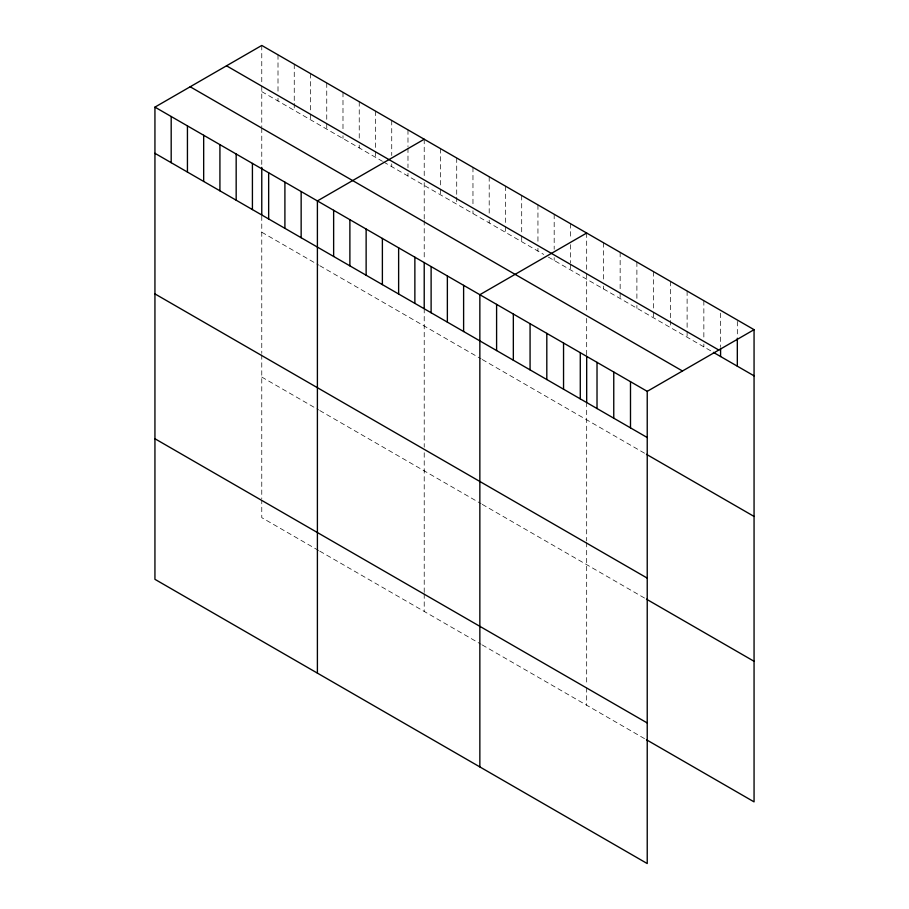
<?xml version="1.0" encoding="UTF-8"?>
<svg xmlns="http://www.w3.org/2000/svg" width="909" height="909" viewBox="0 0 909 909"><rect width="100%" height="100%" fill="white"/><g stroke="black" fill="none" stroke-linecap="round" stroke-linejoin="round"><path stroke-width="0.68" stroke-dasharray="4.54 3.41" d="M261.769 91.627L382.45 161.302M383.609 161.972L543.741 254.429M548.388 257.111L711.02 350.999M261.769 232.215L318.627 265.042M319.786 265.712L481.088 358.839M482.247 359.509L645.265 453.625M261.769 377.065L318.627 409.891M319.786 410.561L481.088 503.688M482.247 504.359L645.265 598.474M318.627 550.479L261.769 517.653L261.769 500.075M319.786 551.149L481.088 644.276M482.247 644.947L645.265 739.062M737.324 321.411L737.324 336.807M720.587 313.151L720.587 346.727M703.85 300.686L703.85 338.466M703.85 344.057L703.85 346.863M687.113 291.016L687.113 330.206M687.113 331.603L687.113 337.194M670.376 281.358L670.376 319.139M670.376 320.536L670.376 327.535M653.628 271.689L653.628 310.878M653.628 312.276L653.628 317.866M636.891 262.031L636.891 299.811M636.891 305.413L636.891 308.208M620.154 252.361L620.154 291.55M620.154 292.948L620.154 298.538M603.417 242.703L603.417 280.483M603.417 286.085L603.417 288.88M586.68 233.034L586.68 272.223M586.68 273.62L586.68 313.014M586.68 318.423L586.68 354.919M586.68 402.233L586.68 540.969M586.68 542.366L586.68 684.966M586.68 687.67L586.68 705.236M570.432 223.659L570.432 239.056M570.432 244.646L570.432 262.837M570.432 264.235L570.432 269.837M554.183 214.285L554.183 249.259M554.183 257.656L554.183 260.451M537.946 204.9L537.946 242.68M537.946 248.282L537.946 251.077M521.698 195.526L521.698 234.704M521.698 236.101L521.698 241.692M505.449 186.14L505.449 225.318M505.449 226.716L505.449 232.318M489.201 176.766L489.201 214.547M489.201 220.137L489.201 222.944M472.964 167.381L472.964 205.161M472.964 210.763L472.964 213.558M456.716 158.007L456.716 195.787M456.716 197.185L456.716 204.184M440.467 148.621L440.467 187.799M440.467 189.208L440.467 194.799M424.219 139.247L424.219 177.028M424.219 182.618L424.219 219.217M424.219 220.569L424.219 259.769M424.219 308.435L424.219 447.183M424.219 452.75L424.219 592.52M424.219 593.872L424.219 611.439M407.982 129.862L407.982 146.656M407.982 148.053L407.982 167.642M407.982 173.244L407.982 176.039M391.734 120.488L391.734 155.473M391.734 163.859L391.734 166.665M375.485 111.103L375.485 150.28M375.485 151.689L375.485 157.28M359.237 101.728L359.237 139.509M359.237 145.099L359.237 147.906M342.988 92.343L342.988 130.123M342.988 135.725L342.988 138.52M326.751 82.969L326.751 122.147M326.751 123.544L326.751 129.146M310.503 73.584L310.503 112.773M310.503 114.17L310.503 119.761M294.255 64.209L294.255 101.99M294.255 103.387L294.255 110.387M278.006 54.824L278.006 92.616M278.006 98.206L278.006 101.001M261.769 45.45L261.769 84.628M261.769 86.025L261.769 126.771M261.769 128.124L261.769 165.972M261.769 215.99L261.769 353.385M261.769 354.783L261.769 498.723"/><path stroke-width="1.36" d="M154.939 107.126L647.231 391.347L647.231 863.55L154.939 579.328L154.939 107.126L261.769 45.45L754.061 329.672L754.061 801.874L646.458 739.756M424.219 139.247L317.4 200.923L317.4 673.114M586.68 233.034L479.85 294.709L479.85 766.912M647.231 391.347L754.061 329.672M226.511 65.8L718.814 350.033M713.417 352.385L754.061 375.849M190.186 86.775L682.489 370.997M154.939 153.303L647.231 437.524M646.458 454.318L754.061 516.437M154.939 293.891L647.231 578.113M646.458 599.167L754.061 661.286M154.939 438.74L647.231 722.962M737.324 338.205L737.324 366.191M720.587 348.124L720.587 356.521M630.494 381.689L630.494 427.866M613.757 372.02L613.757 418.197M597.02 362.361L597.02 408.539M586.68 356.271L586.68 402.233M580.283 352.692L580.283 398.869M563.546 343.034L563.546 389.211M546.809 333.364L546.809 379.542M530.072 323.706L530.072 369.883M513.335 314.037L513.335 360.214M496.598 304.379L496.598 350.556M463.613 285.335L463.613 331.512M447.364 275.95L447.364 322.127M431.116 266.576L431.116 312.753M424.219 262.474L424.219 308.435M414.868 257.202L414.868 303.367M398.631 247.816L398.631 293.993M382.382 238.442L382.382 284.619M366.134 229.057L366.134 275.234M349.885 219.683L349.885 265.86M333.637 210.297L333.637 256.474M301.152 191.538L301.152 237.715M284.903 182.164L284.903 228.341M268.655 172.778L268.655 218.955M261.769 167.324L261.769 214.638M252.418 163.404L252.418 209.581M236.17 154.019L236.17 200.196M219.921 144.645L219.921 190.822M203.673 135.259L203.673 181.436M187.436 125.885L187.436 172.062M171.187 116.5L171.187 162.677"/></g></svg>
